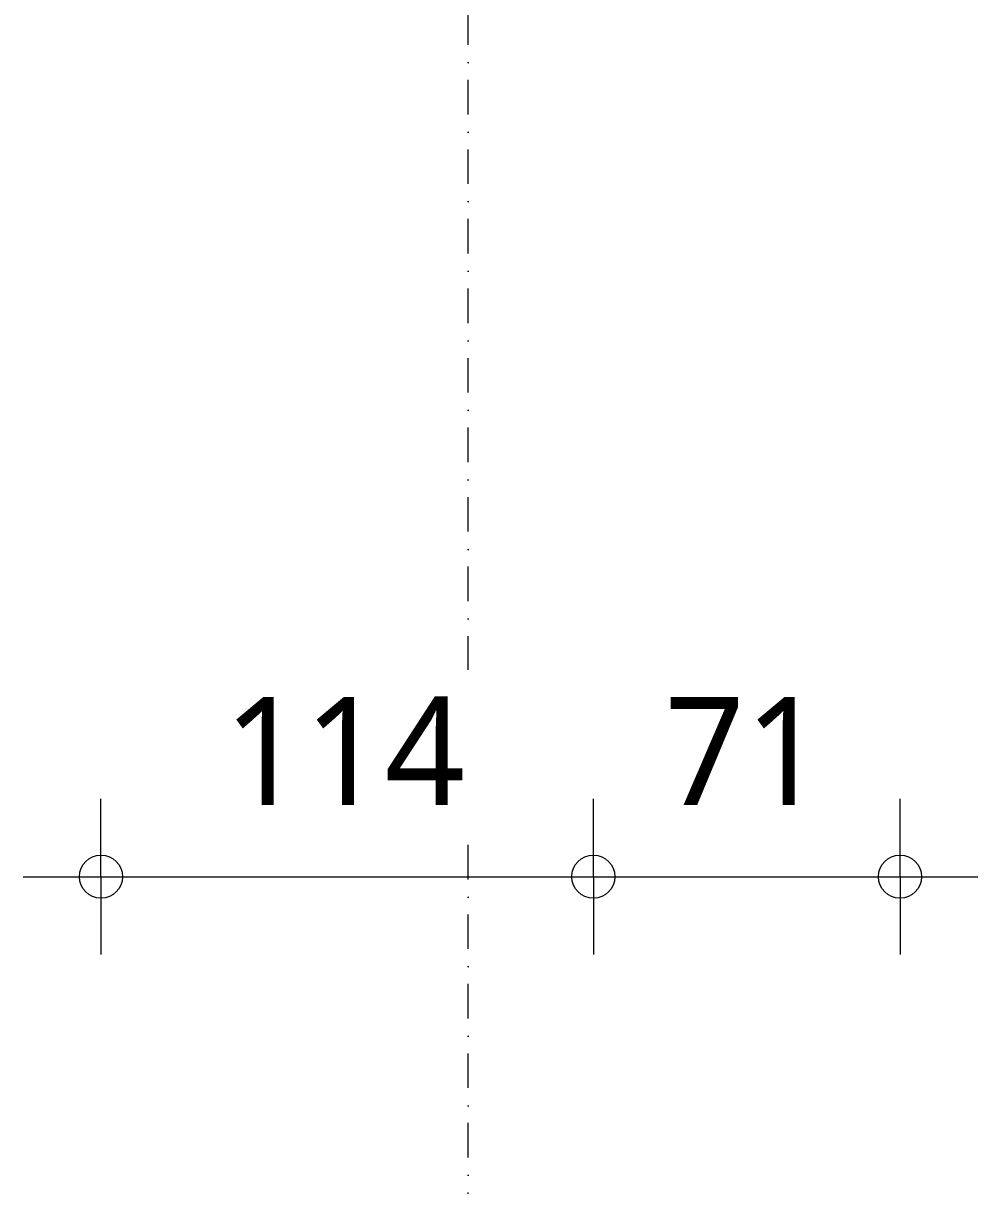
# Model space of a CAD drawing. Header units: millimetres. Extents: x 1789 to 13769, y 2055 to 27197.
# Drawn here: x 5826.7 to 6047.7, y 19572.1 to 19841.2 of the extents above; entities that cross this region are included whole.
import ezdxf

# ---------------------------------------------------------------- set-up
doc = ezdxf.new("R2010")
doc.units = ezdxf.units.MM
doc.linetypes.add('MV_stramien', pattern=[16, 8, -4, 0, -4])
for name, color, linetype, lineweight in [('A-ANNO-DIMS', 211, 'Continuous', 13), ('A-ANNO-DIMS-10', 211, 'Continuous', 13), ('A-DETL', 90, 'Continuous', 13)]:
    doc.layers.add(name, color=color, linetype=linetype, lineweight=lineweight)
doc.styles.add('Segoe UI_2', font='segoeui.ttf', dxfattribs={"height": 25})
doc.dimstyles.new('2_5_mm_1', dxfattribs={"dimscale": 304.8, "dimtxt": 26.184099, "dimasz": 0.032808, "dimexe": 0.059055, "dimexo": 0.0625, "dimgap": 0.029528, "dimtad": 1, "dimdec": 0, "dimzin": 0, "dimdsep": 46, "dimtxsty": 'Segoe UI_2', "dimblk1": 'DOTBLANK', "dimblk2": 'DOTBLANK', "dimsah": 1, "dimcen": 0.09, "dimdle": 0.059055, "dimazin": 0, "dimtfac": 1, "dimtdec": 4, "dimtix": 1, "dimtmove": 0, "dimatfit": 3, "dimfxl": 0.059055, "dimfxlon": 1, "dimtvp": 1, "dimtfill": 1, "dimtolj": 1, "dimtzin": 0, "dimarcsym": 2})

# ---------------------------------------------------------------- blocks, each defined once
blk = doc.blocks.new('DIMBLOCK112-Details Restauratie 1-10')
at = {"layer": 'A-ANNO-DIMS-10'}
for p, q in [((5844.73, 19643.62), (5844.73, 19661.62)), ((5958.73, 19643.62), (5958.73, 19661.62)), ((5826.73, 19643.62), (5958.73, 19643.62)), ((5844.73, 19643.62), (5844.73, 19625.62)), ((5958.73, 19643.62), (5958.73, 19625.62))]:
    blk.add_line(p, q, dxfattribs=at)
for centre in [(5844.73, 19643.62), (5958.73, 19643.62)]:
    blk.add_circle(centre, 5, dxfattribs=at)
at = {"layer": 'A-ANNO-DIMS-10', "color": 0, "insert": (5873.16, 19685.24), "char_height": 25, "width": 68.5547, "attachment_point": 1, "line_spacing_factor": 1.142579, "style": 'Segoe UI_2', "bg_fill": 3, "box_fill_scale": 1.25, "bg_fill_color": 9, "bg_fill_true_color": 13158600, "bg_fill_transparency": 0}
blk.add_mtext('114', dxfattribs=at)
blk = doc.blocks.new('_DotBlank')
at = {"color": 0, "linetype": 'ByBlock', "lineweight": -2}
blk.add_line((-0.5, 0), (-1, 0), dxfattribs=at)
blk.add_circle((0, 0), 0.5, dxfattribs=at)
blk = doc.blocks.new('DIMBLOCK113-Details Restauratie 1-10')
at = {"layer": 'A-ANNO-DIMS-10'}
for p, q in [((5958.73, 19643.62), (5958.73, 19661.62)), ((6029.73, 19643.62), (6029.73, 19661.62)), ((5958.73, 19643.62), (6047.73, 19643.62)), ((5958.73, 19643.62), (5958.73, 19625.62)), ((6029.73, 19643.62), (6029.73, 19625.62))]:
    blk.add_line(p, q, dxfattribs=at)
for centre in [(5958.73, 19643.62), (6029.73, 19643.62)]:
    blk.add_circle(centre, 5, dxfattribs=at)
at = {"layer": 'A-ANNO-DIMS-10', "color": 0, "insert": (5975.19, 19685.24), "char_height": 25, "width": 45.7032, "attachment_point": 1, "line_spacing_factor": 1.142579, "style": 'Segoe UI_2', "bg_fill": 3, "box_fill_scale": 1.25, "bg_fill_color": 9, "bg_fill_true_color": 13158600, "bg_fill_transparency": 0}
blk.add_mtext('71', dxfattribs=at)

msp = doc.modelspace()

# ---------------------------------------------------------------- linework, layer by layer
at = {"layer": 'A-DETL', "linetype": 'MV_stramien', "lineweight": 18}
msp.add_line((5929.73, 17936.4), (5929.73, 20483.19), dxfattribs=at)

# ---------------------------------------------------------------- next in the draw order: dimensions: what is measured, and where the dimension line sits
at = {"layer": 'A-ANNO-DIMS'}
dim = msp.add_linear_dim(base=(5958.73, 19643.62), p1=(5844.73, 19625.62), p2=(5958.73, 19625.62), dimstyle='2_5_mm_1', override={"dimpost": '<>', "dimfxl": 114}, dxfattribs=at)
dim.commit()
dim.dimension.update_dxf_attribs({"geometry": 'DIMBLOCK112-Details Restauratie 1-10', "text_midpoint": (5901.73, 19665.4)})

# ---------------------------------------------------------------- next in the draw order: dimensions: what is measured, and where the dimension line sits
dim = msp.add_linear_dim(base=(6029.73, 19643.62), p1=(5958.73, 19625.62), p2=(6029.73, 19625.62), dimstyle='2_5_mm_1', override={"dimpost": '<>', "dimfxl": 71}, dxfattribs=at)
dim.commit()
dim.dimension.update_dxf_attribs({"geometry": 'DIMBLOCK113-Details Restauratie 1-10', "text_midpoint": (5994.23, 19665.4)})

doc.saveas('drawing.dxf')
